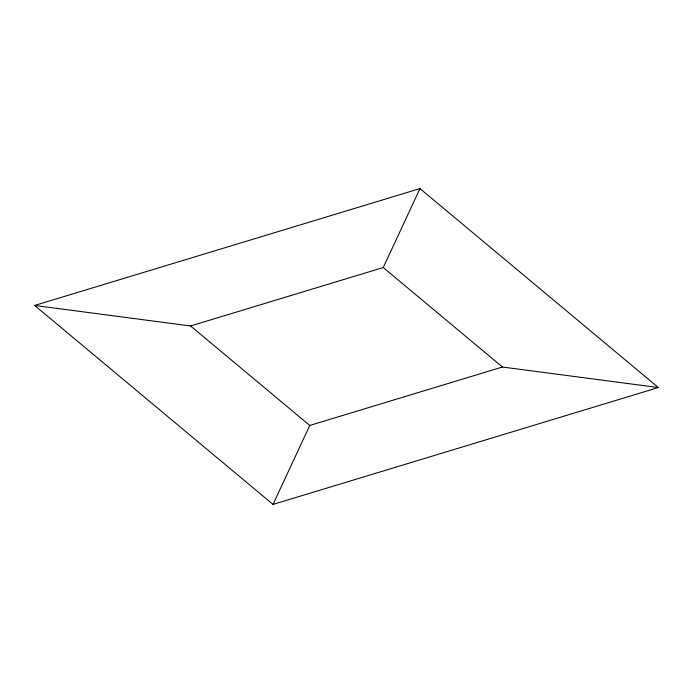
<?xml version="1.0" encoding="UTF-8"?>
<svg xmlns="http://www.w3.org/2000/svg" width="693" height="693" viewBox="0 0 693 693"><rect width="100%" height="100%" fill="white"/><g stroke="black" fill="none" stroke-linecap="round" stroke-linejoin="round"><path stroke-width="1.04" d="M273.025 504.417L309.762 425.459L502.425 367.021L658.35 387.543L419.975 188.583L34.65 305.457L273.025 504.417L658.35 387.543M34.65 305.457L190.575 325.979L383.238 267.541L419.975 188.583M383.238 267.541L502.425 367.021M190.575 325.979L309.762 425.459"/></g></svg>
